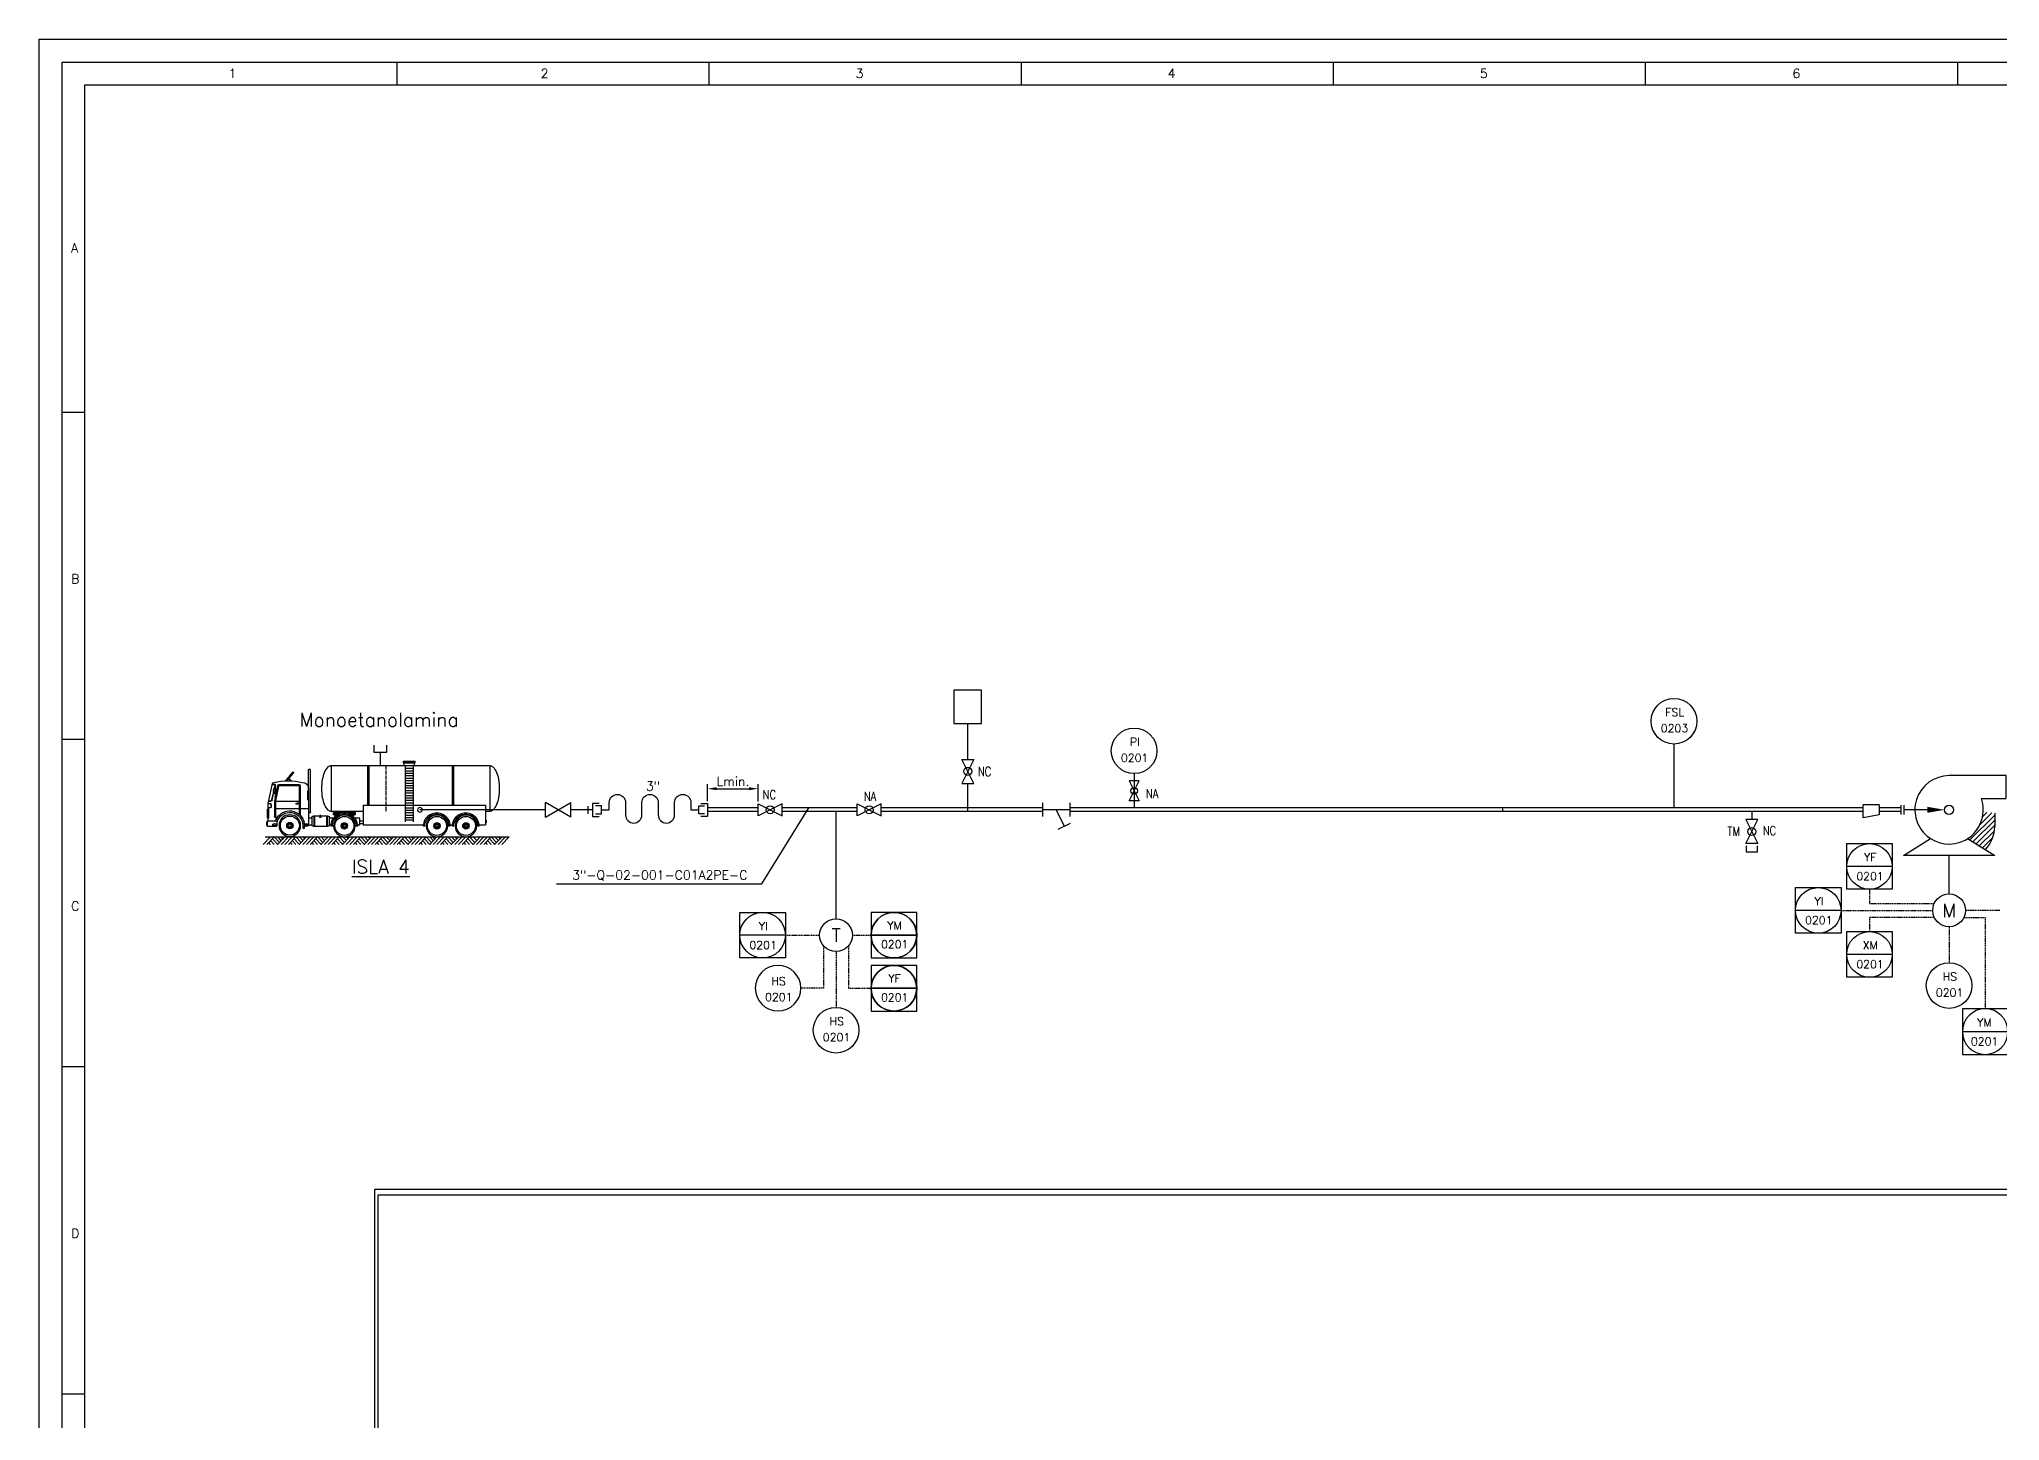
# Model space of a CAD drawing. Header units: metres. Extents: x 142 to 2995, y 1649 to 2243.
# Drawn here: x 1158 to 1587.8, y 1940 to 2243 of the extents above; entities that cross this region are included whole.
import ezdxf
from ezdxf.enums import TextEntityAlignment as Align

# ---------------------------------------------------------------- set-up
doc = ezdxf.new("R2010")
doc.units = ezdxf.units.M
doc.linetypes.add('RAYITAS', pattern=[0.375, 0.25, -0.125])
doc.linetypes.add('TRAZOS', pattern=[0.75, 0.5, -0.25])
for name, color, linetype in [('CAJETIN', 1, 'Continuous'), ('CARGACAMIONES', 7, 'Continuous'), ('COTAS', 4, 'Continuous'), ('EQUIPOS', 5, 'Continuous'), ('FORMATO', 7, 'Continuous'), ('INSTRUMENTOS', 1, 'Continuous'), ('TEX', 7, 'Continuous'), ('TEXTO-VALVULAS Y ACCESORIOS', 7, 'Continuous'), ('TUBERIA', 5, 'Continuous'), ('TUBERÍA2', 1, 'TRAZOS'), ('VALVULAS Y ACCESORIOS', 1, 'Continuous')]:
    doc.layers.add(name, color=color, linetype=linetype)
doc.layers.add('TUBERÍA3', color=1, linetype='Continuous', true_color=0xff0000)
doc.styles.add('PY', font='ROMANS.shx')
doc.styles.add('PY1', font='ROMANS.shx', dxfattribs={"width": 0.8})
doc.linetypes.add('SEÑAL_MECANICA2', pattern='A,4.411183,["o",PY,S=4.130212,R=360,X=0,Y=-1.374288],0.588817,-0.374158,["",PY,S=2,R=360,X=0,Y=-0.688262],-2.183682', length=7.55784)
doc.dimstyles.new('1-5', dxfattribs={"dimtxt": 2, "dimasz": 2, "dimexe": 1, "dimexo": 0.5, "dimgap": 0.6, "dimtad": 1, "dimdec": 0, "dimlfac": 5, "dimzin": 0, "dimdsep": 46, "dimtxsty": 'PY', "dimcen": 0.7, "dimclrd": 4, "dimclre": 4, "dimclrt": 7, "dimazin": 0, "dimtfac": 1, "dimtdec": 0, "dimtofl": 0, "dimtmove": 0, "dimatfit": 3, "dimfxl": 1, "dimtolj": 1, "dimtzin": 0, "dimarcsym": 0})

# ---------------------------------------------------------------- blocks, each defined once
blk = doc.blocks.new('CAMION CISTERNA ALZ')
at = {"layer": 'CAJETIN', "color": 4, "linetype": 'RAYITAS'}
blk.add_line((38.62, 22.25), (38.62, 7.95), dxfattribs=at)
at = {"layer": 'CARGACAMIONES', "color": 4, "linetype": 'ByBlock'}
for p, q in [((55.71, 22.25), (6.06, 22.25)), ((6.06, 22.25), (6.06, 7.95)), ((17.4, 22.25), (17.4, 9.88)), ((17.83, 22.25), (17.83, 9.88)), ((33.2, 23.63), (29.46, 23.63)), ((29.46, 23.13), (29.46, 23.63)), ((33.2, 23.38), (29.46, 23.38)), ((33.2, 23.13), (29.46, 23.13)), ((29.73, 23.13), (29.73, 22.25)), ((30.12, 22.09), (30.12, 4.63)), ((32.54, 21.43), (30.12, 21.43)), ((32.54, 20.66), (30.12, 20.66)), ((32.54, 19.89), (30.12, 19.89)), ((32.54, 19.12), (30.12, 19.12)), ((32.54, 22.09), (32.54, 4.63)), ((32.91, 22.25), (32.91, 23.13)), ((33.2, 23.63), (33.2, 23.13)), ((43.94, 22.25), (43.94, 9.88)), ((44.37, 22.25), (44.37, 9.88)), ((55.71, 22.25), (55.71, 7.95)), ((62.23, 7.75), (62.23, 21.05)), ((62.23, 21.05), (62.83, 21.05)), ((62.83, 14.9), (62.83, 21.05)), ((67.49, 20.16), (69.67, 17.49)), ((67.79, 20.16), (67.49, 20.16)), ((69.97, 17.48), (67.79, 20.16)), ((32.54, 18.34), (30.12, 18.34)), ((32.54, 17.57), (30.12, 17.57)), ((32.54, 16.8), (30.12, 16.8)), ((32.54, 16.03), (30.12, 16.03)), ((32.54, 15.26), (30.12, 15.26)), ((32.54, 14.48), (30.12, 14.48)), ((32.54, 13.71), (30.12, 13.71)), ((32.54, 12.94), (30.12, 12.94)), ((62.83, 15), (62.83, 3.58)), ((62.83, 14.3), (63.22, 14.3)), ((62.83, 13.91), (63.22, 13.91)), ((62.83, 13.51), (63.22, 13.51)), ((62.83, 13.11), (63.22, 13.11)), ((62.83, 12.71), (63.22, 12.71)), ((62.83, 12.32), (63.22, 12.32)), ((65.41, 15.99), (65.41, 6.68)), ((71.82, 16.39), (65.81, 16.39)), ((65.81, 15.79), (65.81, 7.05)), ((71.82, 15.99), (66.01, 15.99)), ((69.05, 18.25), (68.14, 17.46)), ((72.2, 15.68), (73.15, 11.18)), ((72.59, 15.76), (73.06, 13.57)), ((73.06, 13.41), (73.06, 15.39)), ((73.06, 15.39), (73.35, 15.39)), ((73.35, 13.41), (73.06, 13.41)), ((73.09, 13.41), (73.55, 11.22)), ((73.15, 15.39), (73.15, 16.19)), ((73.15, 13.41), (73.15, 12.61)), ((73.15, 12.61), (73.55, 12.61)), ((73.39, 15.36), (73.23, 16.13)), ((73.53, 15.18), (73.32, 16.15)), ((73.35, 15.39), (73.35, 13.41)), ((74.15, 16.49), (73.52, 16.49)), ((74.18, 16.39), (73.52, 16.39)), ((74.2, 11.52), (73.69, 13.95)), ((74.3, 11.54), (73.74, 14.16)), ((75.44, 10.43), (74.12, 16.67)), ((7.45, 7.95), (6.06, 7.95)), ((45.78, 9.88), (7.45, 9.88)), ((7.45, 9.88), (7.45, 3.68)), ((32.54, 12.17), (30.12, 12.17)), ((32.54, 11.39), (30.12, 11.39)), ((32.54, 10.62), (30.12, 10.62)), ((32.54, 9.85), (30.12, 9.85)), ((32.54, 9.08), (30.12, 9.08)), ((32.54, 8.3), (30.12, 8.3)), ((32.54, 7.53), (30.12, 7.53)), ((32.54, 6.75), (30.12, 6.75)), ((45.78, 9.88), (45.78, 3.68)), ((55.71, 7.95), (45.78, 7.95)), ((48.23, 7.85), (48.23, 7.45)), ((54.98, 7.85), (48.23, 7.85)), ((48.23, 7.45), (51.01, 7.45)), ((50.24, 7.25), (48.23, 7.25)), ((48.23, 7.25), (48.23, 6.85)), ((48.23, 6.85), (49.44, 6.85)), ((48.43, 6.85), (48.92, 6.47)), ((48.73, 7.85), (48.73, 7.95)), ((49.32, 7.45), (49.32, 7.25)), ((52.3, 7.45), (54.98, 7.45)), ((54.98, 7.25), (53.07, 7.25)), ((53.87, 6.85), (54.98, 6.85)), ((53.89, 7.45), (53.89, 7.25)), ((54.78, 6.85), (54.34, 6.51)), ((54.49, 7.85), (54.49, 7.95)), ((54.98, 7.45), (54.98, 7.85)), ((54.98, 6.85), (54.98, 7.25)), ((56.67, 6.46), (58.95, 6.46)), ((56.97, 6.46), (56.97, 3.28)), ((57.17, 6.46), (57.17, 3.28)), ((58.95, 6.46), (58.95, 6.16)), ((59.35, 6.46), (61.44, 6.46)), ((59.35, 6.46), (59.35, 6.16)), ((60.94, 6.46), (60.94, 3.28)), ((61.14, 6.46), (61.14, 3.28)), ((62.83, 7.35), (62.63, 7.35)), ((62.83, 11.92), (63.22, 11.92)), ((62.83, 11.52), (63.22, 11.52)), ((65.41, 8.84), (62.83, 8.84)), ((73.15, 11.12), (65.81, 11.12)), ((73.15, 8.84), (65.81, 8.84)), ((66.1, 10.33), (66.1, 10.53)), ((66.1, 10.53), (66.5, 10.53)), ((66.8, 10.33), (66.1, 10.33)), ((66.8, 10.53), (66.8, 10.33)), ((73.35, 6.16), (72.5, 6.16)), ((73.15, 11.18), (73.15, 6.16)), ((73.55, 11.22), (73.55, 6.36)), ((74.55, 10.13), (74.55, 9.24)), ((74.64, 10.33), (74.64, 9.14)), ((75.27, 11.22), (74.69, 11.22)), ((75.29, 11.12), (74.69, 11.12)), ((75.44, 10.43), (74.74, 10.43)), ((74.74, 9.04), (75.44, 9.04)), ((75.44, 8.94), (75.24, 8.94)), ((75.44, 8.74), (75.24, 8.74)), ((75.34, 8.74), (75.34, 5.76)), ((75.44, 4.87), (75.44, 10.43)), ((75.44, 8.64), (75.54, 8.64)), ((75.54, 8.64), (75.54, 5.86)), ((75.64, 8.64), (75.54, 8.64)), ((75.64, 5.86), (75.64, 8.64)), ((7.15, 4.45), (7.15, 5.08)), ((7.15, 5.08), (7.45, 5.08)), ((7.45, 4.45), (7.15, 4.45)), ((9.49, 3.68), (7.45, 3.68)), ((9.48, 3.28), (9.87, 3.28)), ((17.32, 3.28), (17.72, 3.28)), ((18.22, 3.68), (17.71, 3.68)), ((18.56, 3.68), (17.75, 3.68)), ((18.55, 3.28), (18.94, 3.28)), ((26.39, 3.28), (26.79, 3.28)), ((45.78, 3.68), (26.78, 3.68)), ((32.54, 5.99), (30.12, 5.99)), ((32.54, 5.26), (30.12, 5.26)), ((46.74, 4.98), (45.78, 4.98)), ((46.74, 4.12), (45.78, 4.12)), ((46.74, 3.68), (46.74, 5.76)), ((46.74, 5.76), (48.29, 5.76)), ((47.54, 3.68), (46.74, 3.68)), ((47.54, 3.28), (47.93, 3.28)), ((55.02, 5.76), (56.27, 5.76)), ((55.38, 3.28), (55.78, 3.28)), ((56.27, 3.68), (55.77, 3.68)), ((56.27, 3.68), (56.27, 6.06)), ((61.44, 3.28), (56.67, 3.28)), ((61.83, 6.06), (61.83, 3.68)), ((61.83, 5.76), (62.83, 5.76)), ((62.83, 3.68), (61.83, 3.68)), ((64.12, 3.38), (63.03, 3.38)), ((63.05, 3.58), (63.05, 3.9)), ((63.05, 3.58), (64, 3.58)), ((64, 3.58), (64, 3.9)), ((64.12, 2.68), (64.12, 3.38)), ((64.62, 2.68), (64.12, 2.68)), ((64.62, 3.38), (64.62, 2.68)), ((72.66, 5.37), (72.66, 5.96)), ((72.66, 3.48), (72.66, 4.67)), ((72.86, 4.87), (75.64, 4.87)), ((72.86, 3.48), (72.86, 3.88)), ((72.86, 3.48), (74.05, 3.48)), ((75.64, 3.28), (72.86, 3.28)), ((74.05, 3.48), (74.05, 3.88)), ((75.44, 5.76), (75.24, 5.76)), ((75.54, 5.86), (75.44, 5.86)), ((75.54, 5.86), (75.64, 5.86)), ((75.84, 4.67), (75.84, 3.48)), ((75.84, 4.47), (76.03, 4.47)), ((76.03, 3.68), (75.84, 3.68)), ((76.03, 4.47), (76.03, 3.68))]:
    blk.add_line(p, q, dxfattribs=at)
at = {"layer": 'CARGACAMIONES', "color": 4}
for p, q in [((2.29, -2.48), (0, 0)), ((76.41, 0), (0.04, 0)), ((37.42, -1.23), (38.57, 0)), ((37.99, -1.84), (39.69, 0)), ((41.99, -2.48), (39.7, 0)), ((43.12, -2.48), (40.83, 0)), ((44.25, -2.48), (41.95, 0)), ((45.37, -2.48), (43.08, 0)), ((43.66, -0.62), (44.23, 0)), ((44.22, -1.23), (45.36, 0)), ((44.78, -1.84), (46.49, 0)), ((48.78, -2.48), (46.49, 0)), ((49.9, -2.48), (47.61, 0)), ((3.42, -2.48), (1.13, 0)), ((4.55, -2.48), (2.25, 0)), ((2.83, -0.63), (3.41, 0)), ((3.39, -1.24), (4.53, 0)), ((3.96, -1.85), (5.66, 0)), ((4.49, -2.48), (6.22, -0.61)), ((5.62, -2.49), (6.79, -1.22)), ((7.95, -2.49), (5.66, 0)), ((6.74, -2.49), (7.35, -1.83)), ((9.08, -2.49), (6.79, 0)), ((10.2, -2.49), (7.91, 0)), ((11.33, -2.49), (9.04, 0)), ((10.18, -1.24), (11.32, -0.01)), ((10.74, -1.85), (12.44, -0.01)), ((11.28, -2.49), (13.01, -0.62)), ((12.4, -2.49), (13.57, -1.23)), ((14.74, -2.49), (12.44, -0.01)), ((13.53, -2.49), (14.13, -1.84)), ((15.86, -2.49), (13.57, -0.01)), ((16.99, -2.49), (14.7, -0.01)), ((18.12, -2.49), (15.82, -0.01)), ((16.4, -0.63), (16.98, -0.01)), ((16.96, -1.24), (18.1, -0.01)), ((17.53, -1.85), (19.23, -0.01)), ((18.06, -2.49), (19.79, -0.62)), ((19.19, -2.49), (20.36, -1.23)), ((21.52, -2.49), (19.23, -0.01)), ((20.32, -2.49), (20.92, -1.84)), ((22.65, -2.49), (20.36, -0.01)), ((23.78, -2.5), (21.48, -0.01)), ((24.9, -2.5), (22.61, -0.01)), ((23.2, -0.91), (23.77, -0.28)), ((23.75, -1.25), (24.89, -0.01)), ((24.31, -1.86), (26.02, -0.01)), ((24.85, -2.5), (26.58, -0.62)), ((25.97, -2.5), (27.14, -1.23)), ((28.31, -2.5), (26.02, -0.01)), ((27.1, -2.5), (27.71, -1.84)), ((29.44, -2.5), (27.14, -0.01)), ((30.56, -2.5), (28.27, -0.02)), ((31.69, -2.5), (29.4, -0.02)), ((29.99, -0.77), (30.55, -0.14)), ((30.54, -1.25), (31.68, -0.02)), ((31.1, -1.86), (32.8, -0.02)), ((31.63, -2.5), (33.37, -0.63)), ((32.76, -2.5), (33.93, -1.24)), ((35.09, -2.5), (32.8, -0.02)), ((33.89, -2.5), (34.49, -1.85)), ((36.22, -2.5), (33.93, -0.02)), ((37.35, -2.5), (35.06, -0.02)), ((38.47, -2.5), (36.18, -0.02)), ((36.88, -0.75), (37.44, -0.12)), ((38.52, -2.48), (40.25, -0.61)), ((39.65, -2.48), (40.82, -1.22)), ((40.78, -2.48), (41.38, -1.83)), ((45.32, -2.48), (47.05, -0.61)), ((46.44, -2.48), (47.61, -1.22)), ((47.57, -2.48), (48.17, -1.83)), ((51.03, -2.48), (48.74, 0)), ((52.16, -2.48), (49.87, 0)), ((50.44, -0.63), (51.02, 0)), ((51, -1.24), (52.14, 0)), ((51.57, -1.85), (53.27, 0)), ((52.1, -2.48), (53.83, -0.61)), ((53.23, -2.49), (54.4, -1.22)), ((55.56, -2.49), (53.27, 0)), ((54.36, -2.49), (54.96, -1.83)), ((56.69, -2.49), (54.4, 0)), ((57.82, -2.49), (55.52, 0)), ((58.94, -2.49), (56.65, 0)), ((57.79, -1.24), (58.93, -0.01)), ((58.35, -1.85), (60.06, -0.01)), ((58.89, -2.49), (60.62, -0.62)), ((60.02, -2.49), (61.18, -1.23)), ((62.35, -2.49), (60.06, -0.01)), ((61.14, -2.49), (61.75, -1.84)), ((63.48, -2.49), (61.18, -0.01)), ((64.6, -2.49), (62.31, -0.01)), ((65.73, -2.49), (63.44, -0.01)), ((64.01, -0.63), (64.59, -0.01)), ((64.58, -1.24), (65.72, -0.01)), ((65.14, -1.85), (66.84, -0.01)), ((65.67, -2.49), (67.41, -0.62)), ((66.8, -2.49), (67.97, -1.23)), ((69.13, -2.49), (66.84, -0.01)), ((67.93, -2.49), (68.53, -1.84)), ((70.26, -2.49), (67.97, -0.01)), ((71.39, -2.5), (69.1, -0.01)), ((72.51, -2.5), (70.22, -0.01)), ((70.81, -0.91), (71.38, -0.28)), ((71.36, -1.25), (72.5, -0.01)), ((71.92, -1.86), (73.63, -0.01)), ((72.46, -2.5), (74.19, -0.62)), ((73.59, -2.5), (74.75, -1.23)), ((75.92, -2.5), (73.63, -0.01)), ((74.71, -2.5), (75.32, -1.84)), ((77.05, -2.5), (74.76, -0.01))]:
    blk.add_line(p, q, dxfattribs=at)
at = {"layer": 'CARGACAMIONES', "color": 4, "linetype": 'ByBlock'}
for centre, radius in [((13.55, 3.38), 3.38), ((22.62, 3.38), 3.38), ((51.61, 3.38), 3.38), ((59.15, 6.46), 0.199), ((68.69, 3.48), 3.38), ((13.55, 3.38), 0.794), ((12.95, 3.38), 0.0993), ((13.13, 3.8), 0.0993), ((13.13, 2.96), 0.0993), ((13.55, 3.38), 0.397), ((13.55, 3.98), 0.0993), ((13.55, 2.78), 0.0993), ((13.97, 3.8), 0.0993), ((13.97, 2.96), 0.0993), ((14.14, 3.38), 0.0993), ((22.62, 3.38), 0.794), ((22.02, 3.38), 0.0993), ((22.2, 3.8), 0.0993), ((22.2, 2.96), 0.0993), ((22.62, 3.38), 0.397), ((22.62, 3.98), 0.0993), ((22.62, 2.78), 0.0993), ((23.04, 3.8), 0.0993), ((23.04, 2.96), 0.0993), ((23.21, 3.38), 0.0993), ((51.61, 3.38), 0.794), ((51.01, 3.38), 0.0993), ((51.19, 3.8), 0.0993), ((51.19, 2.96), 0.0993), ((51.61, 3.38), 0.397), ((51.61, 3.98), 0.0993), ((51.61, 2.78), 0.0993), ((52.03, 3.8), 0.0993), ((52.03, 2.96), 0.0993), ((52.2, 3.38), 0.0993), ((68.69, 3.48), 0.794), ((68.09, 3.48), 0.0993), ((68.27, 3.9), 0.0993), ((68.27, 3.06), 0.0993), ((68.69, 3.48), 0.397), ((68.69, 4.07), 0.0993), ((68.69, 2.88), 0.0993), ((69.11, 3.9), 0.0993), ((69.11, 3.06), 0.0993), ((69.28, 3.48), 0.0993)]:
    blk.add_circle(centre, radius, dxfattribs=at)
at = {"layer": 'CARGACAMIONES', "color": 4, "linetype": 'Continuous'}
blk.add_circle((27.95, 8.42), 0.718, dxfattribs=at)
at = {"layer": 'CARGACAMIONES', "color": 4, "linetype": 'ByBlock'}
for centre, radius, start, end in [((13.25, 16.31), 10.04, 157.51772, 170.27274), ((8.8, 18.15), 5.23, 135.02507, 157.51772), ((6.06, 20.89), 1.36, 90, 135.02507), ((55.71, 20.89), 1.36, 44.97493, 90), ((52.97, 18.15), 5.23, 22.48228, 44.97493), ((48.52, 16.31), 10.04, 9.72726, 22.48228), ((20.34, 15.1), 17.24, 170.27274, 180), ((20.34, 15.1), 17.24, 180, 189.72726), ((41.43, 15.1), 17.24, 360, 9.72726), ((41.43, 15.1), 17.24, 350.27274, 0), ((64.81, 15), 1.99, 90, 180), ((69.28, -2.39), 19.88, 77.0128, 102.9872), ((65.81, 15.99), 0.397, 90, 180), ((66.01, 15.79), 0.199, 90, 180), ((69.75, 17.67), 0.0993, 0, 180), ((69.75, 17.67), 0.0993, 180, 0), ((71.82, 15.59), 0.794, 11.94418, 90), ((71.82, 15.59), 0.397, 11.94418, 90), ((73.52, 16.19), 0.298, 90, 191.97613), ((73.52, 16.19), 0.199, 90, 191.97613), ((72.36, 14.4), 1.4, 315, 45), ((73.73, 16.59), 0.397, 11.97613, 90), ((13.25, 13.88), 10.04, 189.72726, 202.48228), ((8.8, 12.04), 5.23, 202.48228, 224.97493), ((6.06, 9.3), 1.36, 224.97493, 270), ((13.6, 3.38), 4.12, 358.61965, 181.38035), ((13.6, 3.38), 3.72, 358.47242, 181.52758), ((13.55, 3.38), 2.98, 90, 270), ((13.55, 3.38), 2.98, 270, 90), ((22.67, 3.38), 4.12, 358.61965, 181.38035), ((22.67, 3.38), 3.72, 358.47242, 181.52758), ((22.62, 3.38), 2.98, 90, 270), ((22.62, 3.38), 2.98, 270, 90), ((51.66, 3.38), 4.12, 358.61965, 181.38035), ((51.66, 3.38), 3.72, 358.47242, 181.52758), ((51.61, 3.38), 2.98, 90, 270), ((51.61, 3.38), 2.98, 270, 90), ((55.71, 9.3), 1.36, 270, 315.02507), ((56.67, 6.06), 0.397, 90, 180), ((52.97, 12.04), 5.23, 315.02507, 337.51772), ((48.52, 13.88), 10.04, 337.51772, 350.27274), ((59.15, 6.16), 0.199, 180, 0), ((61.44, 6.06), 0.397, 0, 90), ((62.63, 7.75), 0.397, 180, 270), ((68.74, 3.48), 4.62, 31.87064, 181.38035), ((68.74, 3.48), 4.12, 17.5788, 181.38035), ((68.69, 3.48), 2.98, 90, 270), ((68.69, 3.48), 2.98, 270, 90), ((73.35, 6.36), 0.199, 270, 0), ((74.69, 11.62), 0.497, 191.97613, 270), ((74.69, 11.62), 0.397, 191.97613, 270), ((74.74, 10.33), 0.0993, 90, 180), ((74.74, 9.14), 0.0993, 180, 270), ((13.55, 3.38), 0.993, 90, 270), ((13.55, 3.38), 0.993, 270, 90), ((22.62, 3.38), 0.993, 90, 270), ((22.62, 3.38), 0.993, 270, 90), ((51.61, 3.38), 0.993, 90, 270), ((51.61, 3.38), 0.993, 270, 90), ((56.67, 3.68), 0.397, 180, 270), ((61.44, 3.68), 0.397, 270, 0), ((63.03, 3.58), 0.199, 180, 270), ((63.52, 3.42), 0.674, 45, 135), ((68.69, 3.48), 0.993, 90, 270), ((68.69, 3.48), 0.993, 270, 90), ((72.66, 5.66), 0.298, 270, 90), ((72.86, 4.67), 0.199, 90, 180), ((72.86, 3.48), 0.199, 180, 270), ((73.45, 3.28), 0.843, 45, 135), ((68.74, 3.48), 4.62, 17.5788, 25.73681), ((75.64, 4.67), 0.199, 0, 90), ((75.64, 3.48), 0.199, 270, 0)]:
    blk.add_arc(centre, radius, start, end, dxfattribs=at)
at = {"layer": 'CARGACAMIONES', "color": 4}
for start, end in [(357.70847, 177.70847), (177.70847, 357.70847)]:
    blk.add_arc((74.79, -1.38), 0.0145, start, end, dxfattribs=at)
blk = doc.blocks.new('VALV GLOB-V')
at = {"layer": 'INSTRUMENTOS', "color": 1, "flags": 128}
blk.add_lwpolyline([(5.7, -1.43), (5.7, 1.43), (0, -1.43), (0, 1.43)], close=True, dxfattribs=at)
at = {"layer": 'INSTRUMENTOS', "color": 1}
blk.add_circle((2.85, 0), 0.95, dxfattribs=at)
at = {"layer": 'INSTRUMENTOS', "color": 7, "linetype": 'SEÑAL_MECANICA2', "style": 'PY'}
blk.add_attdef('REF.', text='', height=2, dxfattribs=at).set_placement((3, -3.37), align=Align.MIDDLE)
blk = doc.blocks.new('*D59')
at = {"layer": 'COTAS', "color": 4, "lineweight": -2, "transparency": 16777216}
for p, q in [((1304.49, 2075.88), (1304.49, 2079.61)), ((1306.49, 2078.61), (1313.56, 2078.61)), ((1315.56, 2075.79), (1315.56, 2079.61))]:
    blk.add_line(p, q, dxfattribs=at)
at = {"layer": 'COTAS', "color": 4, "transparency": 16777216}
for points in [[(1306.49, 2078.95), (1306.49, 2078.28), (1304.49, 2078.61)], [(1313.56, 2078.95), (1313.56, 2078.28), (1315.56, 2078.61)]]:
    blk.add_solid(points, dxfattribs=at)
at = {"layer": 'DEFPOINTS', "color": 0, "transparency": 16777216}
for p in [(1315.56, 2078.61), (1304.49, 2075.38), (1315.56, 2075.29)]:
    blk.add_point(p, dxfattribs=at)
at = {"layer": 'COTAS', "color": 7, "transparency": 16777216, "insert": (1310.03, 2080.21), "char_height": 2, "attachment_point": 5, "style": 'PY'}
blk.add_mtext('\\A1;Lmin.', dxfattribs=at)
blk = doc.blocks.new('MANG-VAL')
at = {"layer": 'INSTRUMENTOS', "color": 1}
for p, q in [((0, 1.5), (0, -1.5)), ((6, 0), (0, 0)), ((3, 0), (4.8, -3.6)), ((6, 1.5), (6, -1.5)), ((3.46, -4.27), (6.14, -2.93))]:
    blk.add_line(p, q, dxfattribs=at)
blk = doc.blocks.new('SEÑAL CIR')
at = {"color": 1}
blk.add_circle((0, 5.7), 5.7, dxfattribs=at)
at = {"layer": 'INSTRUMENTOS', "linetype": 'Continuous', "style": 'PY', "flags": 4}
for p in [(0.18, 6.94), (0.13, 2.95)]:
    blk.add_attdef('---', text='', height=2, dxfattribs=at).set_placement(p, align=Align.CENTER)
blk = doc.blocks.new('FLECHA')
at = {"color": 1}
blk.add_solid([(-0.88, -5), (0.87, -5), (0, 0)], dxfattribs=at)
blk = doc.blocks.new('SEÑAL CIRCU MARCO')
at = {"color": 1, "linetype": 'Continuous', "ltscale": 0.5}
blk.add_line((5.7, 5.7), (-5.7, 5.7), dxfattribs=at)
at = {"color": 1, "flags": 128}
blk.add_lwpolyline([(5.7, 0), (-5.7, 0), (-5.7, 11.4), (5.7, 11.4)], close=True, dxfattribs=at)
at = {"color": 1}
blk.add_circle((0, 5.7), 5.7, dxfattribs=at)
at = {"style": 'PY'}
for tag, p in [('XXX', (0.18, 7.98)), ('YYY', (0.13, 3.24))]:
    blk.add_attdef(tag, text='', height=2, dxfattribs=at).set_placement(p, align=Align.MIDDLE)
blk = doc.blocks.new('MARCO-A1')
at = {"layer": 'FORMATO', "color": 5}
for p, q in [((78.42, 589), (78.42, 584)), ((146.83, 589), (146.83, 584)), ((215.25, 589), (215.25, 584)), ((283.67, 589), (283.67, 584)), ((352.08, 589), (352.08, 584)), ((420.5, 589), (420.5, 584)), ((5, 512.25), (10, 512.25)), ((5, 440.5), (10, 440.5)), ((5, 368.75), (10, 368.75)), ((5, 297), (10, 297))]:
    blk.add_line(p, q, dxfattribs=at)
at = {"layer": 'FORMATO', "color": 1}
blk.add_lwpolyline([(0, 594), (841, 594), (841, 0), (0, 0)], close=True, dxfattribs=at)
at = {"layer": 'FORMATO', "color": 5}
blk.add_lwpolyline([(5, 589), (836, 589), (836, 5), (5, 5)], close=True, dxfattribs=at)
at = {"layer": 'FORMATO', "color": 8, "linetype": 'Continuous'}
blk.add_lwpolyline([(10, 584), (831, 584), (831, 10), (10, 10)], close=True, dxfattribs=at)
at = {"layer": 'FORMATO', "color": 1, "style": 'PY'}
for s, p in [('1', (41.52, 585.5)), ('2', (109.93, 585.5)), ('3', (178.99, 585.5)), ('4', (247.4, 585.5)), ('5', (315.82, 585.5)), ('6', (384.34, 585.5)), ('A', (7, 547.25)), ('B', (7, 474.67)), ('C', (7, 402.92)), ('D', (7, 331.17))]:
    blk.add_text(s, height=2, dxfattribs=at).set_placement(p)

msp = doc.modelspace()

# ---------------------------------------------------------------- hatches: boundary and pattern name
at = {"layer": 'EQUIPOS'}
h = msp.add_hatch(dxfattribs=at)
h.set_pattern_fill('ANSI31', color=4, scale=0.25, style=0)
h.set_pattern_definition([(45, (530.38966, 3119.0929), (-0.561266, 0.561266), [])])
h.paths.add_polyline_path([(1586.63, 2070.33), (1586.63, 2073.26), (1584.12, 2073.44, -0.236498), (1580.69, 2067.66), (1584.59, 2065.25, 0.193128)])

# ---------------------------------------------------------------- linework, layer by layer
at = {"color": 1}
for p, q in [((1232.71, 2086.63), (1232.71, 2083.66)), ((1516.33, 2088.41), (1516.33, 2074.38)), ((1397.98, 2081.92), (1397.98, 2074.38)), ((1268.95, 2073.98), (1241.41, 2073.98)), ((1274.46, 2072.39), (1268.95, 2075.57)), ((1268.95, 2072.39), (1274.46, 2075.57)), ((1268.95, 2072.39), (1268.95, 2075.57)), ((1274.46, 2072.39), (1274.46, 2075.57)), ((1279.24, 2073.96), (1274.46, 2073.96)), ((1278.32, 2073.13), (1278.32, 2074.8)), ((1332.63, 2050.09), (1332.63, 2073.58)), ((1478.77, 2074.38), (1478.77, 2073.58)), ((1533.38, 2073.71), (1533.38, 2071.85)), ((1557.81, 2072.22), (1557.81, 2075.07)), ((1561.32, 2075.07), (1557.81, 2075.07)), ((1561.32, 2072.88), (1557.81, 2072.22)), ((1561.32, 2075.07), (1561.32, 2072.88)), ((1576.64, 2055.53), (1576.64, 2063.98))]:
    msp.add_line(p, q, dxfattribs=at)
for p, q in [((1316.33, 2057.72), (1326.67, 2074.38)), ((1271.32, 2057.72), (1316.33, 2057.72))]:
    msp.add_line(p, q)
at = {"color": 1, "flags": 128}
for points in [[(1231.28, 2088.13), (1231.28, 2086.63), (1234.13, 2086.63), (1234.13, 2088.13)], [(1280.74, 2075.38), (1279.24, 2075.38), (1279.24, 2072.53), (1280.74, 2072.53)], [(1302.99, 2075.38), (1304.49, 2075.38), (1304.49, 2072.53), (1302.99, 2072.53)], [(1532.13, 2066.05), (1532.13, 2064.74), (1534.63, 2064.74), (1534.63, 2066.05)]]:
    msp.add_lwpolyline(points, dxfattribs=at)
at = {"color": 1}
for centre in [(1576.64, 2051.93), (1332.63, 2046.49)]:
    msp.add_circle(centre, 3.6, dxfattribs=at)
at = {"layer": 'EQUIPOS', "linetype": 'Continuous'}
msp.add_line((1572.71, 2073.98), (1566.8, 2073.98), dxfattribs=at)
at = {"layer": 'EQUIPOS', "color": 4}
msp.add_line((1586.63, 2073.26), (1586.63, 2070.33), dxfattribs=at)
at = {"layer": 'EQUIPOS', "color": 5, "linetype": 'Continuous'}
msp.add_lwpolyline([(1589.14, 2081.48), (1576.64, 2081.48, 3.146264), (1583.71, 2076.48), (1589.14, 2076.48)], format="xyb", close=True, dxfattribs=at)
msp.add_lwpolyline([(1580.69, 2067.66), (1586.64, 2063.98), (1566.64, 2063.98), (1572.59, 2067.66)], dxfattribs=at)
msp.add_circle((1576.64, 2073.98), 1, dxfattribs=at)
at = {"layer": 'EQUIPOS', "color": 4}
msp.add_arc((1579.28, 2070.33), 7.35, 316.2767, 0, dxfattribs=at)
at = {"layer": 'INSTRUMENTOS', "color": 1, "ltscale": 0.1, "flags": 128}
for points in [[(1279.9, 2073.11), (1281.19, 2073.11), (1281.19, 2074.84), (1279.9, 2074.84)], [(1303.83, 2073.11), (1302.53, 2073.11), (1302.53, 2074.84), (1303.83, 2074.84)]]:
    msp.add_lwpolyline(points, dxfattribs=at)
at = {"layer": 'TUBERIA', "color": 5, "linetype": 'Continuous'}
for p, q in [((1310.36, 2074.38), (1304.49, 2074.38)), ((1315.56, 2074.38), (1310.36, 2074.38)), ((1337.27, 2074.38), (1320.82, 2074.38)), ((1377.86, 2074.38), (1342.53, 2074.38)), ((1557.81, 2074.38), (1383.86, 2074.38)), ((1566.14, 2074.38), (1561.32, 2074.38))]:
    msp.add_line(p, q, dxfattribs=at)
at = {"layer": 'TUBERIA', "color": 4, "linetype": 'Continuous'}
for p, q in [((1310.36, 2073.58), (1304.49, 2073.58)), ((1315.56, 2073.58), (1310.36, 2073.58)), ((1337.27, 2073.58), (1320.82, 2073.58)), ((1377.86, 2073.58), (1342.53, 2073.58)), ((1557.81, 2073.58), (1383.86, 2073.58)), ((1566.14, 2073.58), (1561.32, 2073.58))]:
    msp.add_line(p, q, dxfattribs=at)
at = {"layer": 'TUBERIA', "linetype": 'Continuous'}
msp.add_line((1567.22, 2073.98), (1566.8, 2073.98), dxfattribs=at)
at = {"layer": 'TUBERIA', "color": 1, "linetype": 'TRAZOS', "ltscale": 0.5}
for p, q in [((1552.96, 2051.93), (1573.05, 2051.93)), ((1587.75, 2051.93), (1580.24, 2051.93)), ((1321.53, 2046.49), (1329.03, 2046.49)), ((1576.64, 2048.33), (1576.64, 2040.45)), ((1332.63, 2042.89), (1332.63, 2030.65))]:
    msp.add_line(p, q, dxfattribs=at)
at = {"layer": 'TUBERIA', "color": 4, "linetype": 'Continuous'}
msp.add_lwpolyline([(1358.48, 2092.93), (1364.54, 2092.93), (1364.54, 2100.24), (1358.48, 2100.24)], close=True, dxfattribs=at)
for points in [[(1361.51, 2085.05), (1361.51, 2092.93)], [(1724.87, 2078.61), (1724.87, 1990.71), (1231.43, 1990.71), (1231.43, 1907.67)], [(1361.51, 2073.58), (1361.51, 2079.79)]]:
    msp.add_lwpolyline(points, dxfattribs=at)
at = {"layer": 'TUBERIA', "color": 5, "linetype": 'Continuous'}
msp.add_lwpolyline([(1232.23, 1908.47), (1232.23, 1989.53), (1726.69, 1989.53), (1726.69, 2079.41)], dxfattribs=at)
at = {"layer": 'TUBERIA', "color": 5, "linetype": 'Continuous', "flags": 128}
msp.add_lwpolyline([(1281.19, 2073.98), (1282.9, 2073.98), (1282.9, 2075.57, -1), (1286.49, 2075.57), (1286.49, 2072.88, 1), (1290.07, 2072.88), (1290.07, 2075.57, -1), (1293.66, 2075.57), (1293.66, 2072.88, 1), (1297.24, 2072.88), (1297.24, 2075.57, -1), (1300.83, 2075.57), (1300.83, 2073.98), (1302.53, 2073.98)], format="xyb", dxfattribs=at)
at = {"layer": 'TUBERÍA2', "color": 1, "ltscale": 0.5}
for points in [[(1559.19, 2056.57), (1559.19, 2053.47), (1573.39, 2053.47)], [(1573.39, 2050.4), (1559.19, 2050.4), (1559.19, 2047.29)], [(1579.9, 2050.4), (1584.58, 2050.4), (1584.58, 2030.35)]]:
    msp.add_lwpolyline(points, dxfattribs=at)
at = {"layer": 'TUBERÍA2', "ltscale": 0.5}
for points in [[(1336.23, 2046.49), (1340.34, 2046.49)], [(1329.92, 2044.12), (1329.92, 2034.86), (1324.92, 2034.86)], [(1335.34, 2044.12), (1335.34, 2034.86), (1340.34, 2034.86)]]:
    msp.add_lwpolyline(points, dxfattribs=at)
at = {"layer": 'TUBERÍA3'}
for points in [[(1340.34, 2046.49), (1350.33, 2046.49)], [(1340.34, 2034.85), (1350.33, 2034.86)]]:
    msp.add_lwpolyline(points, dxfattribs=at)
for centre in [(1345.34, 2046.49), (1345.34, 2034.85)]:
    msp.add_circle(centre, 5, dxfattribs=at)
at = {"layer": 'VALVULAS Y ACCESORIOS', "ltscale": 0.1}
for p, q in [((1566.14, 2072.98), (1566.14, 2074.98)), ((1566.14, 2072.98), (1566.14, 2074.98)), ((1566.8, 2072.98), (1566.8, 2074.98)), ((1566.8, 2072.98), (1566.8, 2074.98))]:
    msp.add_line(p, q, dxfattribs=at)

# ---------------------------------------------------------------- block references
msp.add_blockref('MARCO-A1', (1157.95, 1648.95))
at = {"linetype": 'Continuous'}
ref = msp.add_blockref('SEÑAL CIR', (1516.33, 2088.41), dxfattribs=dict(at, xscale=0.8771000000000412, yscale=0.8771000000000412, zscale=0.8771000000000412))
ref.add_attrib('---', 'FSL', dxfattribs={"layer": 'INSTRUMENTOS', "color": 7, "linetype": 'Continuous', "height": 1.754, "style": 'PY'}).set_placement((1516.49, 2094.49), align=Align.CENTER)
ref.add_attrib('---', '0203', dxfattribs={"layer": 'INSTRUMENTOS', "color": 7, "linetype": 'Continuous', "height": 1.754, "style": 'PY'}).set_placement((1516.44, 2091), align=Align.CENTER)
ref = msp.add_blockref('SEÑAL CIR', (1397.98, 2081.92), dxfattribs=dict(at, xscale=0.877100000000155, yscale=0.877100000000155, zscale=0.877100000000155))
ref.add_attrib('---', 'PI', dxfattribs={"layer": 'INSTRUMENTOS', "color": 7, "linetype": 'Continuous', "height": 1.754, "style": 'PY'}).set_placement((1398.14, 2088), align=Align.CENTER)
ref.add_attrib('---', '0201', dxfattribs={"layer": 'INSTRUMENTOS', "color": 7, "linetype": 'Continuous', "height": 1.754, "style": 'PY'}).set_placement((1398.09, 2084.5), align=Align.CENTER)
for p, xscale, yscale, zscale, rotation in [((1361.51, 2085.05), 0.9232631578947803, 0.9232631578947803, 0.9232631578947803, 270), ((1533.38, 2066.59), 0.9232631578945529, 0.9232631578945529, 0.9232631578945529, 90)]:
    msp.add_blockref('VALV GLOB-V', p, dxfattribs=dict(at, xscale=xscale, yscale=yscale, zscale=zscale, rotation=rotation))
at = {"linetype": 'Continuous', "xscale": 0.9232631578946666, "yscale": 0.9232631578946666, "zscale": 0.9232631578946666}
for p in [(1315.56, 2073.98), (1337.27, 2073.98)]:
    msp.add_blockref('VALV GLOB-V', p, dxfattribs=at)
at = {"linetype": 'Continuous'}
msp.add_blockref('MANG-VAL', (1377.86, 2073.98), dxfattribs=at)
msp.add_blockref('MANG-VAL', (1377.86, 2073.98), dxfattribs=at)
at = {"xscale": 0.8771000000000412, "yscale": 0.8771000000000412, "zscale": 0.8771000000000412}
for p, values in [((1559.19, 2056.57), {'XXX': 'YF', 'YYY': '0201'}), ((1547.96, 2046.94), {'XXX': 'YI', 'YYY': '0201'}), ((1316.53, 2041.49), {'XXX': 'YI', 'YYY': '0201'}), ((1559.19, 2037.29), {'XXX': 'XM', 'YYY': '0201'})]:
    msp.add_blockref('SEÑAL CIRCU MARCO', p, dxfattribs=at).add_auto_attribs(values)
ref = msp.add_blockref('SEÑAL CIRCU MARCO', (1345.33, 2051.49), dxfattribs=dict(xscale=-0.8771000000000412, yscale=0.8771000000000412, zscale=0.8771000000000412, rotation=180))
ref.add_attrib('XXX', '0201', dxfattribs={"height": 1.754, "style": 'PY'}).set_placement((1345.49, 2044.49), align=Align.MIDDLE)
ref.add_attrib('YYY', 'YM', dxfattribs={"height": 1.754, "style": 'PY'}).set_placement((1345.45, 2048.65), align=Align.MIDDLE)
at = {"linetype": 'Continuous'}
ref = msp.add_blockref('SEÑAL CIR', (1319.92, 2039.88), dxfattribs=dict(at, xscale=-0.8771000000000412, yscale=0.8771000000000412, zscale=0.8771000000000412, rotation=180))
ref.add_attrib('---', '0201', dxfattribs={"layer": 'INSTRUMENTOS', "color": 7, "linetype": 'Continuous', "height": 1.754, "style": 'PY'}).set_placement((1320.08, 2032.04), align=Align.CENTER)
ref.add_attrib('---', 'HS', dxfattribs={"layer": 'INSTRUMENTOS', "color": 7, "linetype": 'Continuous', "height": 1.754, "style": 'PY'}).set_placement((1320.04, 2035.54), align=Align.CENTER)
ref = msp.add_blockref('SEÑAL CIRCU MARCO', (1345.33, 2039.85), dxfattribs=dict(xscale=-0.8771000000000412, yscale=0.8771000000000412, zscale=0.8771000000000412, rotation=180))
ref.add_attrib('XXX', '0201', dxfattribs={"height": 1.754, "style": 'PY'}).set_placement((1345.49, 2032.85), align=Align.MIDDLE)
ref.add_attrib('YYY', 'YF', dxfattribs={"height": 1.754, "style": 'PY'}).set_placement((1345.45, 2037.01), align=Align.MIDDLE)
ref = msp.add_blockref('SEÑAL CIR', (1576.64, 2030.45), dxfattribs=dict(at, xscale=0.8771000000000412, yscale=0.8771000000000412, zscale=0.8771000000000412))
ref.add_attrib('---', 'HS', dxfattribs={"layer": 'INSTRUMENTOS', "color": 7, "linetype": 'Continuous', "height": 1.754, "style": 'PY'}).set_placement((1576.8, 2036.54), align=Align.CENTER)
ref.add_attrib('---', '0201', dxfattribs={"layer": 'INSTRUMENTOS', "color": 7, "linetype": 'Continuous', "height": 1.754, "style": 'PY'}).set_placement((1576.75, 2033.04), align=Align.CENTER)
ref = msp.add_blockref('SEÑAL CIR', (1332.63, 2020.65), dxfattribs=dict(at, xscale=0.8771000000000412, yscale=0.8771000000000412, zscale=0.8771000000000412))
ref.add_attrib('---', 'HS', dxfattribs={"layer": 'INSTRUMENTOS', "color": 7, "linetype": 'Continuous', "height": 1.754, "style": 'PY'}).set_placement((1332.79, 2026.74), align=Align.CENTER)
ref.add_attrib('---', '0201', dxfattribs={"layer": 'INSTRUMENTOS', "color": 7, "linetype": 'Continuous', "height": 1.754, "style": 'PY'}).set_placement((1332.74, 2023.24), align=Align.CENTER)
ref = msp.add_blockref('SEÑAL CIRCU MARCO', (1584.54, 2020.35), dxfattribs=dict(xscale=-0.8771000000000412, yscale=0.8771000000000412, zscale=0.8771000000000412))
ref.add_attrib('XXX', 'YM', dxfattribs={"height": 1.754, "style": 'PY'}).set_placement((1584.38, 2027.36), align=Align.MIDDLE)
ref.add_attrib('YYY', '0201', dxfattribs={"height": 1.754, "style": 'PY'}).set_placement((1584.43, 2023.2), align=Align.MIDDLE)
at = {"layer": 'INSTRUMENTOS', "color": 252, "linetype": 'Continuous', "xscale": -0.7000000000000455, "yscale": 0.7000000000000455, "zscale": 0.7}
msp.add_blockref('CAMION CISTERNA ALZ', (1260.98, 2068.09), dxfattribs=at)
at = {"layer": 'INSTRUMENTOS', "linetype": 'Continuous', "xscale": 0.7747368421053125, "yscale": 0.7747368421053125, "zscale": 0.7747368421053125, "rotation": 90}
msp.add_blockref('VALV GLOB-V', (1397.98, 2075.94), dxfattribs=at)
at = {"layer": 'INSTRUMENTOS', "xscale": 0.7600000000002183, "yscale": 0.7600000000002183, "zscale": 0.7600000000002183, "rotation": 270}
msp.add_blockref('FLECHA', (1575.64, 2073.98), dxfattribs=at)

# ---------------------------------------------------------------- texts
at = {"color": 7, "style": 'PY'}
for s, p in [('M', (1576.64, 2051.93)), ('T', (1332.63, 2046.49))]:
    msp.add_text(s, height=2.92, dxfattribs=at).set_placement(p, align=Align.MIDDLE)
at = {"layer": 'EQUIPOS', "color": 6, "char_height": 3, "attachment_point": 2, "style": 'PY'}
for s, insert, width in [('Monoetanolamina', (1232.44, 2095.22), 39.4248), ('{\\LISLA 4}', (1232.83, 2062.99), 59.9833)]:
    msp.add_mtext(s, dxfattribs=dict(at, insert=insert, width=width))
at = {"layer": 'TEX', "color": 7, "char_height": 2, "width": 28.6036, "attachment_point": 5, "style": 'PY1'}
for s, insert in [('NC', (1365.19, 2082.37)), ('NC', (1318.01, 2077.31)), ('NA', (1340.09, 2076.95)), ('NA', (1401.94, 2077.52)), ('TM', (1529.43, 2069.27)), ('NC', (1537.27, 2069.43))]:
    msp.add_mtext(s, dxfattribs=dict(at, insert=insert))
at = {"layer": 'TEXTO-VALVULAS Y ACCESORIOS', "style": 'PY'}
for s, p in [('3"', (1292.49, 2078.17)), ('3"-Q-02-001-C01A2PE-C', (1294, 2058.68))]:
    msp.add_text(s, height=2, dxfattribs=at).set_placement(p, align=Align.CENTER)

# ---------------------------------------------------------------- dimensions: what is measured, and where the dimension line sits
at = {"layer": 'COTAS', "color": 1}
dim = msp.add_linear_dim(base=(1315.56, 2078.61), p1=(1304.49, 2075.38), p2=(1315.56, 2075.29), text='Lmin.', dimstyle='1-5', dxfattribs=at)
dim.commit()
dim.dimension.update_dxf_attribs({"geometry": '*D59', "text_midpoint": (1310.03, 2080.21)})

doc.saveas('drawing.dxf')
